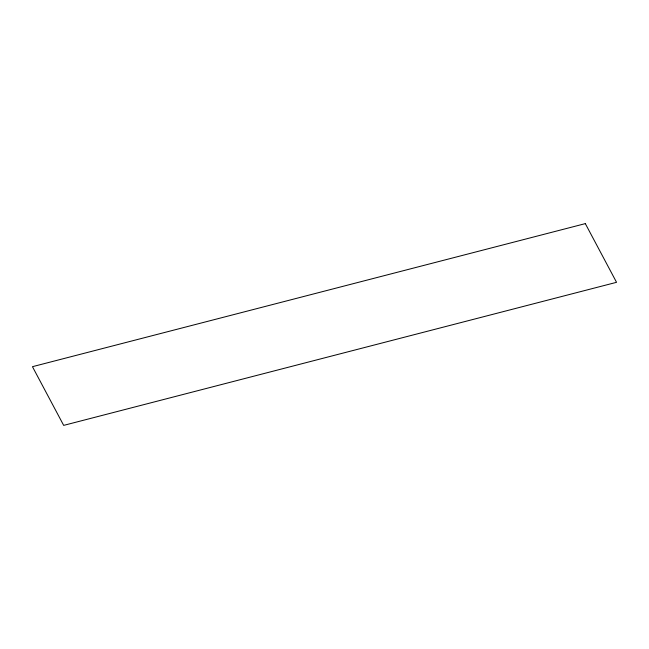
<?xml version="1.0" encoding="UTF-8"?>
<svg xmlns="http://www.w3.org/2000/svg" width="649" height="649" viewBox="0 0 649 649"><rect width="100%" height="100%" fill="white"/><g stroke="black" fill="none" stroke-linecap="round" stroke-linejoin="round"><path stroke-width="0.97" d="M585.317 223.621L32.45 366.685L63.683 425.379L616.55 282.315L585.317 223.621"/></g></svg>
